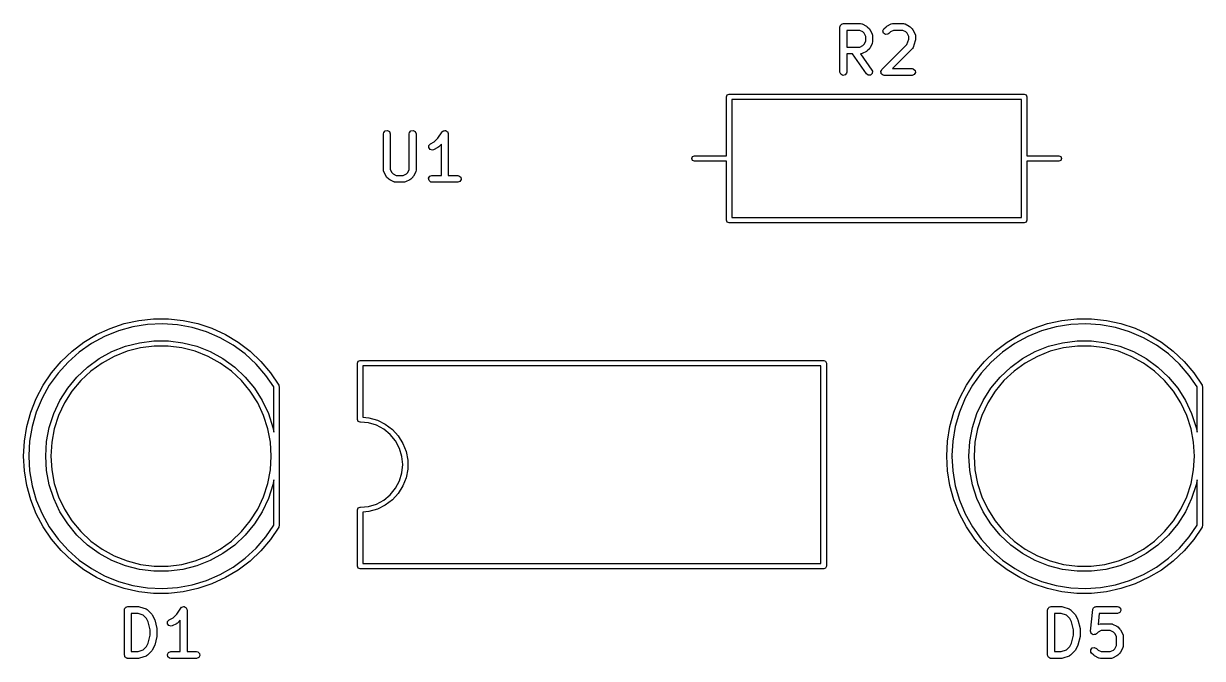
# Model space of a CAD drawing. Extents: x 6.2 to 32.3, y -34.5 to -0.4.
# Drawn here: x 6.18 to 32.33, y -14.49 to -0.41 of the extents above; entities that cross this region are included whole.
import ezdxf

# ---------------------------------------------------------------- set-up
doc = ezdxf.new("R2010")
doc.units = 0
doc.layers.add('BLACK', color=7, linetype='CONTINUOUS')

msp = doc.modelspace()

# ---------------------------------------------------------------- linework, layer by layer
at = {"layer": 'BLACK', "linetype": 'CONTINUOUS'}
for p, q in [((24.2869, -0.48238), (24.2886, -0.47264)), ((24.2869, -1.48238), (24.2869, -0.48238)), ((24.288, -0.46936), (24.2897, -0.46647)), ((24.2886, -0.47264), (24.288, -0.46936)), ((24.2897, -0.46647), (24.2914, -0.45673)), ((24.2914, -0.45673), (24.304, -0.4418)), ((24.304, -0.4418), (24.3137, -0.42493)), ((24.3137, -0.42493), (24.3201, -0.42261)), ((24.3201, -0.42261), (24.3244, -0.41743)), ((24.3244, -0.41743), (24.3436, -0.41404)), ((24.3436, -0.41404), (24.3619, -0.40738)), ((24.3619, -0.40738), (24.7429, -0.40738)), ((24.7429, -0.40738), (24.7685, -0.4119)), ((24.7685, -0.4119), (24.7719, -0.41479)), ((24.7719, -0.41479), (24.7764, -0.4153)), ((24.7764, -0.4153), (24.8716, -0.46292)), ((24.8716, -0.46292), (24.8896, -0.47628)), ((24.8896, -0.47628), (24.8911, -0.47697)), ((24.8911, -0.47697), (24.9387, -0.52459)), ((25.2613, -0.52459), (25.3089, -0.47697)), ((25.3089, -0.47697), (25.3272, -0.46411)), ((25.3272, -0.46411), (25.3284, -0.46292)), ((25.3284, -0.46292), (25.4236, -0.4153)), ((25.4236, -0.4153), (25.4486, -0.40787)), ((25.4486, -0.40787), (25.4529, -0.40891)), ((25.4529, -0.40891), (25.4571, -0.40738)), ((25.4571, -0.40738), (25.6952, -0.40738)), ((25.6952, -0.40738), (25.7209, -0.4119)), ((25.7209, -0.4119), (25.7243, -0.41479)), ((25.7243, -0.41479), (25.7288, -0.4153)), ((25.7288, -0.4153), (25.824, -0.46292)), ((25.824, -0.46292), (25.842, -0.47628)), ((25.842, -0.47628), (25.8435, -0.47697)), ((25.8435, -0.47697), (25.8911, -0.52459)), ((24.4369, -0.55738), (24.4369, -0.93119)), ((24.7252, -0.55738), (24.4369, -0.55738)), ((24.7937, -0.59164), (24.7252, -0.55738)), ((24.8241, -0.62205), (24.7937, -0.59164)), ((24.8583, -0.69056), (24.8241, -0.62205)), ((24.8583, -0.79801), (24.8583, -0.69056)), ((24.9387, -0.52459), (24.9516, -0.54295)), ((24.9516, -0.54295), (24.9528, -0.54408)), ((24.9528, -0.54408), (25.0004, -0.63932)), ((25.0004, -0.63932), (25.0078, -0.66428)), ((25.0078, -0.66428), (25.0068, -0.66864)), ((25.0068, -0.66864), (25.0083, -0.67286)), ((25.0083, -0.67286), (25.0083, -0.81571)), ((25.2396, -0.57108), (25.2613, -0.52459)), ((25.2528, -0.62064), (25.2396, -0.57108)), ((25.2949, -0.65006), (25.2528, -0.62064)), ((25.346, -0.64559), (25.2949, -0.65006)), ((25.3673, -0.63065), (25.346, -0.64559)), ((25.4063, -0.59164), (25.3673, -0.63065)), ((25.4748, -0.55738), (25.4063, -0.59164)), ((25.6775, -0.55738), (25.4748, -0.55738)), ((25.746, -0.59164), (25.6775, -0.55738)), ((25.7765, -0.62205), (25.746, -0.59164)), ((25.7725, -0.87044), (25.8107, -0.75592)), ((25.8107, -0.69056), (25.7765, -0.62205)), ((25.8107, -0.75592), (25.8107, -0.69056)), ((25.8911, -0.52459), (25.904, -0.54295)), ((25.904, -0.54295), (25.9052, -0.54408)), ((25.9052, -0.54408), (25.9528, -0.63932)), ((25.9528, -0.63932), (25.9602, -0.66428)), ((25.9607, -0.76809), (25.9568, -0.79018)), ((25.9602, -0.66428), (25.9592, -0.66864)), ((25.9592, -0.66864), (25.9607, -0.67286)), ((25.9607, -0.67286), (25.9607, -0.76809)), ((24.4369, -0.93119), (24.7252, -0.93119)), ((24.7252, -0.93119), (24.7937, -0.89693)), ((24.8716, -1.02565), (24.7764, -1.07327)), ((24.7937, -0.89693), (24.8241, -0.86652)), ((24.8241, -0.86652), (24.8583, -0.79801)), ((24.8728, -1.02446), (24.8716, -1.02565)), ((24.8911, -1.0116), (24.8728, -1.02446)), ((24.9387, -0.96398), (24.8911, -1.0116)), ((24.9394, -0.9625), (24.9387, -0.96398)), ((24.9528, -0.94449), (24.9394, -0.9625)), ((25.0004, -0.84925), (24.9528, -0.94449)), ((25.0009, -0.8448), (25.0004, -0.84925)), ((25.0038, -0.84137), (25.0009, -0.8448)), ((25.0083, -0.81571), (25.0038, -0.84137)), ((25.2136, -1.42935), (25.7725, -0.87044)), ((25.8911, -0.96398), (25.4477, -1.40738)), ((25.893, -0.95992), (25.8911, -0.96398)), ((25.8968, -0.95757), (25.893, -0.95992)), ((25.9092, -0.93467), (25.8968, -0.95757)), ((25.9569, -0.79181), (25.9092, -0.93467)), ((25.9568, -0.79018), (25.9569, -0.79181)), ((24.561, -1.08119), (24.4369, -1.08119)), ((24.4369, -1.08119), (24.4369, -1.48238)), ((24.8719, -1.52539), (24.561, -1.08119)), ((24.7471, -1.07966), (24.7438, -1.08084)), ((24.7438, -1.08084), (24.9948, -1.43937)), ((24.7514, -1.0807), (24.7471, -1.07966)), ((24.7764, -1.07327), (24.7514, -1.0807)), ((24.3045, -1.53059), (24.2869, -1.48238)), ((24.3489, -1.55624), (24.3045, -1.53059)), ((24.3994, -1.54733), (24.3489, -1.55624)), ((24.4324, -1.50803), (24.3994, -1.54733)), ((24.4369, -1.48238), (24.4324, -1.50803)), ((24.9139, -1.55482), (24.8719, -1.52539)), ((24.965, -1.55036), (24.9139, -1.55482)), ((25.0013, -1.51409), (24.965, -1.55036)), ((24.9948, -1.43937), (25.0058, -1.46298)), ((25.0058, -1.46298), (25.0013, -1.51409)), ((25.192, -1.47584), (25.1934, -1.47274)), ((25.1978, -1.49764), (25.192, -1.47584)), ((25.1928, -1.46936), (25.2041, -1.4498)), ((25.1934, -1.47274), (25.1928, -1.46936)), ((25.2017, -1.51988), (25.1978, -1.49764)), ((25.2043, -1.52208), (25.2017, -1.51988)), ((25.2041, -1.4498), (25.2136, -1.42935)), ((25.2052, -1.5254), (25.2043, -1.52208)), ((25.2237, -1.53834), (25.2052, -1.5254)), ((25.241, -1.55286), (25.2237, -1.53834)), ((25.2456, -1.55367), (25.241, -1.55286)), ((25.2473, -1.55482), (25.2456, -1.55367)), ((25.2505, -1.55454), (25.2473, -1.55482)), ((25.2667, -1.55738), (25.2505, -1.55454)), ((25.8857, -1.55738), (25.2667, -1.55738)), ((25.4477, -1.40738), (25.8857, -1.40738)), ((25.8857, -1.40738), (25.9114, -1.4119)), ((25.9339, -1.53983), (25.8857, -1.55738)), ((25.9114, -1.4119), (25.9507, -1.44488)), ((25.9596, -1.4954), (25.9339, -1.53983)), ((25.9507, -1.44488), (25.9596, -1.4954)), ((21.77, -2.03), (21.7876, -1.98757)), ((21.77, -3.34), (21.77, -2.03)), ((21.7876, -1.98757), (21.83, -1.97)), ((21.83, -1.97), (28.37, -1.97)), ((21.89, -2.09), (21.89, -4.71)), ((28.31, -2.09), (21.89, -2.09)), ((28.31, -4.71), (28.31, -2.09)), ((28.37, -1.97), (28.4124, -1.98757)), ((28.4124, -1.98757), (28.43, -2.03)), ((28.43, -2.03), (28.43, -3.34)), ((14.1631, -2.85238), (14.1676, -2.82673)), ((14.1631, -3.6619), (14.1631, -2.85238)), ((14.1676, -2.82673), (14.2006, -2.78743)), ((14.2006, -2.78743), (14.2511, -2.77852)), ((14.2511, -2.77852), (14.2955, -2.80417)), ((14.2955, -2.80417), (14.3131, -2.85238)), ((14.3131, -2.85238), (14.3131, -3.6442)), ((14.7345, -2.85238), (14.739, -2.82673)), ((14.7345, -3.6442), (14.7345, -2.85238)), ((14.739, -2.82673), (14.772, -2.78743)), ((14.772, -2.78743), (14.8225, -2.77852)), ((14.8225, -2.77852), (14.867, -2.80417)), ((14.867, -2.80417), (14.8845, -2.85238)), ((14.8845, -2.85238), (14.8845, -3.6619)), ((15.3703, -2.94746), (15.4614, -2.81078)), ((15.4614, -2.81078), (15.4794, -2.79194)), ((15.4794, -2.79194), (15.4835, -2.79073)), ((15.4835, -2.79073), (15.4863, -2.78743)), ((15.4863, -2.78743), (15.5077, -2.78365)), ((15.5077, -2.78365), (15.5286, -2.77753)), ((15.5286, -2.77753), (15.5326, -2.77927)), ((15.5326, -2.77927), (15.5368, -2.77852)), ((15.5368, -2.77852), (15.5557, -2.7894)), ((15.5557, -2.7894), (15.5756, -2.79815)), ((15.5756, -2.79815), (15.5775, -2.80201)), ((15.5775, -2.80201), (15.5813, -2.80417)), ((15.5813, -2.80417), (15.5887, -2.82462)), ((15.5887, -2.82462), (15.5984, -2.84414)), ((15.5984, -2.84414), (15.5973, -2.84833)), ((15.5973, -2.84833), (15.5988, -2.85238)), ((15.5988, -2.85238), (15.5988, -3.77738)), ((15.1662, -3.15948), (15.1693, -3.10827)), ((15.1693, -3.10827), (15.2046, -3.07101)), ((15.2046, -3.07101), (15.2889, -3.02884)), ((15.2889, -3.02884), (15.3703, -2.94746)), ((15.4488, -3.08107), (15.3864, -3.14351)), ((15.4488, -3.77738), (15.4488, -3.08107)), ((15.1968, -3.20068), (15.1662, -3.15948)), ((15.2467, -3.2126), (15.1968, -3.20068)), ((15.2716, -3.20518), (15.2467, -3.2126)), ((15.3669, -3.15756), (15.2716, -3.20518)), ((15.368, -3.15637), (15.3669, -3.15756)), ((15.3864, -3.14351), (15.368, -3.15637)), ((21, -3.4), (21.0176, -3.35757)), ((21.0176, -3.35757), (21.06, -3.34)), ((21.06, -3.34), (21.77, -3.34)), ((28.43, -3.34), (29.14, -3.34)), ((29.14, -3.34), (29.1824, -3.35757)), ((29.1824, -3.35757), (29.2, -3.4)), ((14.3131, -3.6442), (14.3474, -3.71271)), ((14.7003, -3.71271), (14.7345, -3.6442)), ((21.0176, -3.44243), (21, -3.4)), ((21.06, -3.46), (21.0176, -3.44243)), ((21.77, -3.46), (21.06, -3.46)), ((21.77, -4.77), (21.77, -3.46)), ((29.14, -3.46), (28.43, -3.46)), ((28.43, -3.46), (28.43, -4.77)), ((29.1824, -3.44243), (29.14, -3.46)), ((29.2, -3.4), (29.1824, -3.44243)), ((14.1646, -3.66612), (14.1631, -3.6619)), ((14.1636, -3.67048), (14.1646, -3.66612)), ((14.171, -3.69544), (14.1636, -3.67048)), ((14.2186, -3.79068), (14.171, -3.69544)), ((14.2198, -3.79181), (14.2186, -3.79068)), ((14.2327, -3.81017), (14.2198, -3.79181)), ((14.2803, -3.85779), (14.2327, -3.81017)), ((14.2818, -3.85848), (14.2803, -3.85779)), ((14.2998, -3.87184), (14.2818, -3.85848)), ((14.395, -3.91946), (14.2998, -3.87184)), ((14.3474, -3.71271), (14.3778, -3.74312)), ((14.3778, -3.74312), (14.4463, -3.77738)), ((14.3995, -3.91997), (14.395, -3.91946)), ((14.4029, -3.92286), (14.3995, -3.91997)), ((14.4463, -3.77738), (14.6013, -3.77738)), ((14.6013, -3.77738), (14.6699, -3.74312)), ((14.6526, -3.91946), (14.6276, -3.92689)), ((14.7478, -3.87184), (14.6526, -3.91946)), ((14.6699, -3.74312), (14.7003, -3.71271)), ((14.749, -3.87065), (14.7478, -3.87184)), ((14.7673, -3.85779), (14.749, -3.87065)), ((14.8149, -3.81017), (14.7673, -3.85779)), ((14.8156, -3.80869), (14.8149, -3.81017)), ((14.829, -3.79068), (14.8156, -3.80869)), ((14.8766, -3.69544), (14.829, -3.79068)), ((14.8771, -3.69099), (14.8766, -3.69544)), ((14.88, -3.68756), (14.8771, -3.69099)), ((14.8845, -3.6619), (14.88, -3.68756)), ((15.1642, -3.83936), (15.1899, -3.79493)), ((15.1731, -3.88988), (15.1642, -3.83936)), ((15.2124, -3.92286), (15.1731, -3.88988)), ((15.1899, -3.79493), (15.2381, -3.77738)), ((15.2381, -3.77738), (15.4488, -3.77738)), ((15.5988, -3.77738), (15.8095, -3.77738)), ((15.8095, -3.77738), (15.8352, -3.7819)), ((15.8577, -3.90983), (15.8095, -3.92738)), ((15.8352, -3.7819), (15.8745, -3.81488)), ((15.8834, -3.8654), (15.8577, -3.90983)), ((15.8745, -3.81488), (15.8834, -3.8654)), ((14.4286, -3.92738), (14.4029, -3.92286)), ((14.619, -3.92738), (14.4286, -3.92738)), ((14.6233, -3.92585), (14.619, -3.92738)), ((14.6276, -3.92689), (14.6233, -3.92585)), ((15.2381, -3.92738), (15.2124, -3.92286)), ((15.8095, -3.92738), (15.2381, -3.92738)), ((21.7876, -4.81243), (21.77, -4.77)), ((21.83, -4.83), (21.7876, -4.81243)), ((28.37, -4.83), (21.83, -4.83)), ((21.89, -4.71), (28.31, -4.71)), ((28.4124, -4.81243), (28.37, -4.83)), ((28.43, -4.77), (28.4124, -4.81243)), ((8.4119, -7.06177), (8.73424, -6.99056)), ((8.73424, -6.99056), (9.06237, -6.95461)), ((9.06237, -6.95461), (9.39248, -6.95433)), ((9.39248, -6.95433), (9.72067, -6.98973)), ((9.72067, -6.98973), (10.0431, -7.06039)), ((28.8869, -7.06177), (29.2092, -6.99056)), ((29.2092, -6.99056), (29.5374, -6.95461)), ((29.5374, -6.95461), (29.8675, -6.95433)), ((29.8675, -6.95433), (30.1957, -6.98973)), ((30.1957, -6.98973), (30.5181, -7.06039)), ((7.51691, -7.47655), (7.79965, -7.30619)), ((7.79965, -7.30619), (8.09916, -7.16739)), ((8.28448, -7.22188), (7.97727, -7.3462)), ((8.09916, -7.16739), (8.4119, -7.06177)), ((8.60374, -7.13299), (8.28448, -7.22188)), ((8.93099, -7.08066), (8.60374, -7.13299)), ((9.26206, -7.06556), (8.93099, -7.08066)), ((9.59272, -7.08789), (9.26206, -7.06556)), ((9.91874, -7.14735), (9.59272, -7.08789)), ((10.236, -7.2432), (9.91874, -7.14735)), ((10.0431, -7.06039), (10.3561, -7.16548)), ((10.5404, -7.3742), (10.236, -7.2432)), ((10.3561, -7.16548), (10.6558, -7.30378)), ((10.6558, -7.30378), (10.9388, -7.47366)), ((27.9919, -7.47655), (28.2747, -7.30619)), ((28.2747, -7.30619), (28.5742, -7.16739)), ((28.7595, -7.22188), (28.4523, -7.3462)), ((28.5742, -7.16739), (28.8869, -7.06177)), ((29.0787, -7.13299), (28.7595, -7.22188)), ((29.406, -7.08066), (29.0787, -7.13299)), ((29.7371, -7.06556), (29.406, -7.08066)), ((30.0677, -7.08789), (29.7371, -7.06556)), ((30.3937, -7.14735), (30.0677, -7.08789)), ((30.711, -7.2432), (30.3937, -7.14735)), ((30.5181, -7.06039), (30.8311, -7.16548)), ((31.0154, -7.3742), (30.711, -7.2432)), ((30.8311, -7.16548), (31.1308, -7.30378)), ((31.1308, -7.30378), (31.4138, -7.47366)), ((7.25423, -7.67646), (7.51691, -7.47655)), ((7.68604, -7.50437), (7.4145, -7.69437)), ((7.97727, -7.3462), (7.68604, -7.50437)), ((8.14001, -7.68364), (8.43892, -7.56529)), ((8.43892, -7.56529), (8.7503, -7.48534)), ((8.7503, -7.48534), (9.06926, -7.44505)), ((9.07649, -7.56), (8.77189, -7.59848)), ((9.06926, -7.44505), (9.39074, -7.44505)), ((9.38351, -7.56), (9.07649, -7.56)), ((9.68811, -7.59848), (9.38351, -7.56)), ((9.39074, -7.44505), (9.7097, -7.48534)), ((9.7097, -7.48534), (10.0211, -7.56529)), ((10.0211, -7.56529), (10.32, -7.68364)), ((10.8281, -7.5387), (10.5404, -7.3742)), ((11.0954, -7.73458), (10.8281, -7.5387)), ((10.9388, -7.47366), (11.2018, -7.67313)), ((27.7292, -7.67646), (27.9919, -7.47655)), ((28.161, -7.50437), (27.8895, -7.69437)), ((28.4523, -7.3462), (28.161, -7.50437)), ((28.615, -7.68364), (28.9139, -7.56529)), ((28.9139, -7.56529), (29.2253, -7.48534)), ((29.2253, -7.48534), (29.5443, -7.44505)), ((29.5515, -7.56), (29.2469, -7.59848)), ((29.5443, -7.44505), (29.8657, -7.44505)), ((29.8585, -7.56), (29.5515, -7.56)), ((30.1631, -7.59848), (29.8585, -7.56)), ((29.8657, -7.44505), (30.1847, -7.48534)), ((30.1847, -7.48534), (30.4961, -7.56529)), ((30.4961, -7.56529), (30.795, -7.68364)), ((31.3031, -7.5387), (31.0154, -7.3742)), ((31.5704, -7.73458), (31.3031, -7.5387)), ((31.4138, -7.47366), (31.6768, -7.67313)), ((7.01469, -7.9036), (7.25423, -7.67646)), ((7.4145, -7.69437), (7.16612, -7.91377)), ((7.59819, -8.02749), (7.85828, -7.83852)), ((7.85828, -7.83852), (8.14001, -7.68364)), ((8.18905, -7.78786), (7.92, -7.93577)), ((8.47451, -7.67483), (8.18905, -7.78786)), ((8.77189, -7.59848), (8.47451, -7.67483)), ((9.98549, -7.67483), (9.68811, -7.59848)), ((10.271, -7.78786), (9.98549, -7.67483)), ((10.54, -7.93577), (10.271, -7.78786)), ((10.32, -7.68364), (10.6017, -7.83852)), ((10.6017, -7.83852), (10.8618, -8.02749)), ((11.339, -7.95936), (11.0954, -7.73458)), ((11.2018, -7.67313), (11.4418, -7.89986)), ((27.4897, -7.9036), (27.7292, -7.67646)), ((27.8895, -7.69437), (27.6411, -7.91377)), ((28.0732, -8.02749), (28.3333, -7.83852)), ((28.3333, -7.83852), (28.615, -7.68364)), ((28.664, -7.78786), (28.395, -7.93577)), ((28.9495, -7.67483), (28.664, -7.78786)), ((29.2469, -7.59848), (28.9495, -7.67483)), ((30.4605, -7.67483), (30.1631, -7.59848)), ((30.746, -7.78786), (30.4605, -7.67483)), ((31.015, -7.93577), (30.746, -7.78786)), ((30.795, -7.68364), (31.0767, -7.83852)), ((31.0767, -7.83852), (31.3368, -8.02749)), ((31.814, -7.95936), (31.5704, -7.73458)), ((31.6768, -7.67313), (31.9168, -7.89986)), ((6.8011, -8.15529), (7.01469, -7.9036)), ((7.16612, -7.91377), (6.94405, -8.15978)), ((7.36384, -8.24756), (7.59819, -8.02749)), ((7.92, -7.93577), (7.67161, -8.11623)), ((10.7884, -8.11623), (10.54, -7.93577)), ((10.8618, -8.02749), (11.0962, -8.24756)), ((11.5556, -8.21016), (11.339, -7.95936)), ((11.4418, -7.89986), (11.6558, -8.15118)), ((13.585, -7.94), (13.6026, -7.89757)), ((13.585, -9.19), (13.585, -7.94)), ((13.6026, -7.89757), (13.645, -7.88)), ((13.645, -7.88), (23.925, -7.88)), ((13.705, -8), (13.705, -9.13556)), ((23.865, -8), (13.705, -8)), ((23.865, -12.38), (23.865, -8)), ((23.925, -7.88), (23.9674, -7.89757)), ((23.9674, -7.89757), (23.985, -7.94)), ((23.985, -7.94), (23.985, -12.44)), ((27.2761, -8.15529), (27.4897, -7.9036)), ((27.6411, -7.91377), (27.4191, -8.15978)), ((27.8388, -8.24756), (28.0732, -8.02749)), ((28.395, -7.93577), (28.1466, -8.11623)), ((31.2634, -8.11623), (31.015, -7.93577)), ((31.3368, -8.02749), (31.5712, -8.24756)), ((32.0306, -8.21016), (31.814, -7.95936)), ((31.9168, -7.89986), (32.1308, -8.15118)), ((6.61597, -8.42859), (6.8011, -8.15529)), ((6.94405, -8.15978), (6.75114, -8.42925)), ((7.15892, -8.49527), (7.36384, -8.24756)), ((7.4478, -8.3264), (7.2521, -8.56297)), ((7.67161, -8.11623), (7.4478, -8.3264)), ((11.0122, -8.3264), (10.7884, -8.11623)), ((11.2079, -8.56297), (11.0122, -8.3264)), ((11.0962, -8.24756), (11.3011, -8.49527)), ((11.73, -8.46537), (11.5556, -8.21016)), ((11.6558, -8.15118), (11.8414, -8.42417)), ((27.091, -8.42859), (27.2761, -8.15529)), ((27.4191, -8.15978), (27.2261, -8.42925)), ((27.6339, -8.49527), (27.8388, -8.24756)), ((27.9228, -8.3264), (27.7271, -8.56297)), ((28.1466, -8.11623), (27.9228, -8.3264)), ((31.4872, -8.3264), (31.2634, -8.11623)), ((31.6829, -8.56297), (31.4872, -8.3264)), ((31.5712, -8.24756), (31.7761, -8.49527)), ((32.205, -8.46537), (32.0306, -8.21016)), ((32.1308, -8.15118), (32.3164, -8.42417)), ((6.46145, -8.72029), (6.61597, -8.42859)), ((6.75114, -8.42925), (6.58985, -8.71876)), ((6.98665, -8.76671), (7.15892, -8.49527)), ((7.2521, -8.56297), (7.08758, -8.8222)), ((11.3724, -8.8222), (11.2079, -8.56297)), ((11.3011, -8.49527), (11.4733, -8.76671)), ((11.73, -9.47044), (11.73, -8.46537)), ((11.8414, -8.42417), (11.8414, -8.42417)), ((11.8414, -8.42417), (11.8438, -8.43993)), ((11.8438, -8.43993), (11.85, -8.455)), ((11.85, -8.455), (11.85, -11.545)), ((26.9365, -8.72029), (27.091, -8.42859)), ((27.2261, -8.42925), (27.0648, -8.71876)), ((27.4617, -8.76671), (27.6339, -8.49527)), ((27.7271, -8.56297), (27.5626, -8.8222)), ((31.8474, -8.8222), (31.6829, -8.56297)), ((31.7761, -8.49527), (31.9483, -8.76671)), ((32.205, -9.47044), (32.205, -8.46537)), ((32.3164, -8.42417), (32.3164, -8.42417)), ((32.3164, -8.42417), (32.3188, -8.43993)), ((32.3188, -8.43993), (32.325, -8.455)), ((32.325, -8.455), (32.325, -11.545)), ((6.33937, -9.02699), (6.46145, -8.72029)), ((6.58985, -8.71876), (6.46222, -9.02461)), ((6.84977, -9.0576), (6.98665, -8.76671)), ((7.08758, -8.8222), (6.95686, -9.1)), ((11.5031, -9.1), (11.3724, -8.8222)), ((11.4733, -8.76671), (11.6102, -9.0576)), ((26.8144, -9.02699), (26.9365, -8.72029)), ((27.0648, -8.71876), (26.9372, -9.02461)), ((27.3248, -9.0576), (27.4617, -8.76671)), ((27.5626, -8.8222), (27.4319, -9.1)), ((31.9781, -9.1), (31.8474, -8.8222)), ((31.9483, -8.76671), (32.0852, -9.0576)), ((6.25114, -9.34508), (6.33937, -9.02699)), ((6.46222, -9.02461), (6.3699, -9.3429)), ((6.75043, -9.36335), (6.84977, -9.0576)), ((6.95686, -9.1), (6.86198, -9.392)), ((11.598, -9.392), (11.5031, -9.1)), ((11.6102, -9.0576), (11.7096, -9.36335)), ((13.705, -9.13556), (13.8398, -9.14805)), ((13.8398, -9.14805), (14.0279, -9.20158)), ((26.7261, -9.34508), (26.8144, -9.02699)), ((26.9372, -9.02461), (26.8449, -9.3429)), ((27.2254, -9.36335), (27.3248, -9.0576)), ((27.4319, -9.1), (27.337, -9.392)), ((32.073, -9.392), (31.9781, -9.1)), ((32.0852, -9.0576), (32.1846, -9.36335)), ((6.19781, -9.67085), (6.25114, -9.34508)), ((6.3699, -9.3429), (6.31405, -9.66957)), ((6.69019, -9.67915), (6.75043, -9.36335)), ((6.86198, -9.392), (6.80445, -9.69358)), ((11.6555, -9.69358), (11.598, -9.392)), ((11.7096, -9.36335), (11.73, -9.47044)), ((13.6026, -9.23243), (13.585, -9.19)), ((13.645, -9.25), (13.6026, -9.23243)), ((13.6539, -9.24633), (13.645, -9.25)), ((13.8293, -9.2636), (13.6539, -9.24633)), ((14.0065, -9.31735), (13.8293, -9.2636)), ((14.1698, -9.40464), (14.0065, -9.31735)), ((14.0279, -9.20158), (14.203, -9.28877)), ((14.3129, -9.5221), (14.1698, -9.40464)), ((14.203, -9.28877), (14.3591, -9.40665)), ((14.3591, -9.40665), (14.4909, -9.55121)), ((26.6728, -9.67085), (26.7261, -9.34508)), ((26.8449, -9.3429), (26.789, -9.66957)), ((27.1652, -9.67915), (27.2254, -9.36335)), ((27.337, -9.392), (27.2795, -9.69358)), ((32.1305, -9.69358), (32.073, -9.392)), ((32.1846, -9.36335), (32.205, -9.47044)), ((6.18006, -9.99939), (6.19781, -9.67085)), ((6.31405, -9.66957), (6.29598, -9.98984)), ((14.4304, -9.66524), (14.3129, -9.5221)), ((14.5176, -9.82854), (14.4304, -9.66524)), ((14.4909, -9.55121), (14.5939, -9.71752)), ((26.6551, -9.99939), (26.6728, -9.67085)), ((26.789, -9.66957), (26.771, -9.98984)), ((6.67, -10), (6.69019, -9.67915)), ((6.80445, -9.69358), (6.78518, -10)), ((11.6748, -10), (11.6555, -9.69358)), ((14.5714, -10.0057), (14.5176, -9.82854)), ((14.5939, -9.71752), (14.6645, -9.89992)), ((14.6645, -9.89992), (14.7005, -10.0922)), ((27.145, -10), (27.1652, -9.67915)), ((27.2795, -9.69358), (27.2602, -10)), ((32.1498, -10), (32.1305, -9.69358)), ((6.18, -9.99953), (6.18006, -9.99939)), ((6.18003, -10), (6.18, -9.99953)), ((6.18, -9.99953), (6.18, -9.99953)), ((6.18, -10.0005), (6.18003, -10)), ((6.18006, -10.0006), (6.18, -10.0005)), ((6.18, -10.0005), (6.18, -10.0005)), ((6.19781, -10.3292), (6.18006, -10.0006)), ((6.29598, -9.98984), (6.3, -9.99955)), ((6.3, -10.0005), (6.29598, -10.0102)), ((6.29598, -10.0102), (6.31405, -10.3304)), ((6.3, -9.99955), (6.29981, -10)), ((6.29981, -10), (6.3, -10.0005)), ((6.69019, -10.3209), (6.67, -10)), ((6.78518, -10), (6.80445, -10.3064)), ((11.6555, -10.3064), (11.6748, -10)), ((14.5895, -10.19), (14.5714, -10.0057)), ((14.5714, -10.3743), (14.5895, -10.19)), ((14.7005, -10.0922), (14.7005, -10.2878)), ((26.655, -9.99953), (26.6551, -9.99939)), ((26.655, -10), (26.655, -9.99953)), ((26.655, -9.99953), (26.655, -9.99953)), ((26.655, -10.0005), (26.655, -10)), ((26.6551, -10.0006), (26.655, -10.0005)), ((26.655, -10.0005), (26.655, -10.0005)), ((26.6728, -10.3292), (26.6551, -10.0006)), ((26.771, -9.98984), (26.775, -9.99955)), ((26.775, -10.0005), (26.771, -10.0102)), ((26.771, -10.0102), (26.789, -10.3304)), ((26.775, -9.99955), (26.7748, -10)), ((26.7748, -10), (26.775, -10.0005)), ((27.1652, -10.3209), (27.145, -10)), ((27.2602, -10), (27.2795, -10.3064)), ((32.1305, -10.3064), (32.1498, -10)), ((6.25114, -10.6549), (6.19781, -10.3292)), ((6.31405, -10.3304), (6.3699, -10.6571)), ((6.75043, -10.6366), (6.69019, -10.3209)), ((6.80445, -10.3064), (6.86198, -10.608)), ((11.598, -10.608), (11.6555, -10.3064)), ((14.5176, -10.5515), (14.5714, -10.3743)), ((14.7005, -10.2878), (14.6645, -10.4801)), ((26.7261, -10.6549), (26.6728, -10.3292)), ((26.789, -10.3304), (26.8449, -10.6571)), ((27.2254, -10.6366), (27.1652, -10.3209)), ((27.2795, -10.3064), (27.337, -10.608)), ((32.073, -10.608), (32.1305, -10.3064)), ((6.33937, -10.973), (6.25114, -10.6549)), ((6.3699, -10.6571), (6.46222, -10.9754)), ((6.84977, -10.9424), (6.75043, -10.6366)), ((6.86198, -10.608), (6.95686, -10.9)), ((11.5031, -10.9), (11.598, -10.608)), ((11.7096, -10.6366), (11.6102, -10.9424)), ((11.73, -10.5296), (11.7096, -10.6366)), ((11.73, -11.5346), (11.73, -10.5296)), ((14.3129, -10.8579), (14.4304, -10.7148)), ((14.4304, -10.7148), (14.5176, -10.5515)), ((14.5939, -10.6625), (14.4909, -10.8288)), ((14.6645, -10.4801), (14.5939, -10.6625)), ((26.8144, -10.973), (26.7261, -10.6549)), ((26.8449, -10.6571), (26.9372, -10.9754)), ((27.3248, -10.9424), (27.2254, -10.6366)), ((27.337, -10.608), (27.4319, -10.9)), ((31.9781, -10.9), (32.073, -10.608)), ((32.1846, -10.6366), (32.0852, -10.9424)), ((32.205, -10.5296), (32.1846, -10.6366)), ((32.205, -11.5346), (32.205, -10.5296)), ((6.46145, -11.2797), (6.33937, -10.973)), ((6.46222, -10.9754), (6.58985, -11.2812)), ((6.98665, -11.2333), (6.84977, -10.9424)), ((6.95686, -10.9), (7.08758, -11.1778)), ((11.3724, -11.1778), (11.5031, -10.9)), ((11.6102, -10.9424), (11.4733, -11.2333)), ((14.0065, -11.0626), (14.1698, -10.9754)), ((14.1698, -10.9754), (14.3129, -10.8579)), ((14.3591, -10.9733), (14.203, -11.0912)), ((14.4909, -10.8288), (14.3591, -10.9733)), ((26.9365, -11.2797), (26.8144, -10.973)), ((26.9372, -10.9754), (27.0648, -11.2812)), ((27.4617, -11.2333), (27.3248, -10.9424)), ((27.4319, -10.9), (27.5626, -11.1778)), ((31.8474, -11.1778), (31.9781, -10.9)), ((32.0852, -10.9424), (31.9483, -11.2333)), ((7.15892, -11.5047), (6.98665, -11.2333)), ((7.08758, -11.1778), (7.2521, -11.437)), ((11.2079, -11.437), (11.3724, -11.1778)), ((11.4733, -11.2333), (11.3011, -11.5047)), ((13.585, -11.19), (13.6026, -11.1476)), ((13.585, -12.44), (13.585, -11.19)), ((13.6026, -11.1476), (13.645, -11.13)), ((13.645, -11.13), (13.6539, -11.1337)), ((13.6539, -11.1337), (13.8293, -11.1164)), ((13.8398, -11.232), (13.705, -11.2444)), ((13.8293, -11.1164), (14.0065, -11.0626)), ((14.0279, -11.1784), (13.8398, -11.232)), ((14.203, -11.0912), (14.0279, -11.1784)), ((27.6339, -11.5047), (27.4617, -11.2333)), ((27.5626, -11.1778), (27.7271, -11.437)), ((31.6829, -11.437), (31.8474, -11.1778)), ((31.9483, -11.2333), (31.7761, -11.5047)), ((6.61597, -11.5714), (6.46145, -11.2797)), ((6.58985, -11.2812), (6.75114, -11.5707)), ((7.2521, -11.437), (7.4478, -11.6736)), ((11.0122, -11.6736), (11.2079, -11.437)), ((13.705, -11.2444), (13.705, -12.38)), ((27.091, -11.5714), (26.9365, -11.2797)), ((27.0648, -11.2812), (27.2261, -11.5707)), ((27.7271, -11.437), (27.9228, -11.6736)), ((31.4872, -11.6736), (31.6829, -11.437)), ((6.8011, -11.8447), (6.61597, -11.5714)), ((6.75114, -11.5707), (6.94405, -11.8402)), ((7.36384, -11.7524), (7.15892, -11.5047)), ((7.59819, -11.9725), (7.36384, -11.7524)), ((7.4478, -11.6736), (7.67161, -11.8838)), ((10.7884, -11.8838), (11.0122, -11.6736)), ((11.0962, -11.7524), (10.8618, -11.9725)), ((11.3011, -11.5047), (11.0962, -11.7524)), ((11.5556, -11.7898), (11.73, -11.5346)), ((11.8414, -11.5758), (11.6558, -11.8488)), ((11.8438, -11.5601), (11.8414, -11.5758)), ((11.8414, -11.5758), (11.8414, -11.5758)), ((11.85, -11.545), (11.8438, -11.5601)), ((27.2761, -11.8447), (27.091, -11.5714)), ((27.2261, -11.5707), (27.4191, -11.8402)), ((27.8388, -11.7524), (27.6339, -11.5047)), ((28.0732, -11.9725), (27.8388, -11.7524)), ((27.9228, -11.6736), (28.1466, -11.8838)), ((31.2634, -11.8838), (31.4872, -11.6736)), ((31.5712, -11.7524), (31.3368, -11.9725)), ((31.7761, -11.5047), (31.5712, -11.7524)), ((32.0306, -11.7898), (32.205, -11.5346)), ((32.3164, -11.5758), (32.1308, -11.8488)), ((32.3188, -11.5601), (32.3164, -11.5758)), ((32.3164, -11.5758), (32.3164, -11.5758)), ((32.325, -11.545), (32.3188, -11.5601)), ((7.01469, -12.0964), (6.8011, -11.8447)), ((6.94405, -11.8402), (7.16612, -12.0862)), ((7.85828, -12.1615), (7.59819, -11.9725)), ((7.67161, -11.8838), (7.92, -12.0642)), ((10.54, -12.0642), (10.7884, -11.8838)), ((10.8618, -11.9725), (10.6017, -12.1615)), ((11.339, -12.0406), (11.5556, -11.7898)), ((11.6558, -11.8488), (11.4418, -12.1001)), ((27.4897, -12.0964), (27.2761, -11.8447)), ((27.4191, -11.8402), (27.6411, -12.0862)), ((28.3333, -12.1615), (28.0732, -11.9725)), ((28.1466, -11.8838), (28.395, -12.0642)), ((31.015, -12.0642), (31.2634, -11.8838)), ((31.3368, -11.9725), (31.0767, -12.1615)), ((31.814, -12.0406), (32.0306, -11.7898)), ((32.1308, -11.8488), (31.9168, -12.1001)), ((7.25423, -12.3235), (7.01469, -12.0964)), ((7.16612, -12.0862), (7.4145, -12.3056)), ((8.14001, -12.3164), (7.85828, -12.1615)), ((7.92, -12.0642), (8.18905, -12.2121)), ((8.18905, -12.2121), (8.47451, -12.3252)), ((9.98549, -12.3252), (10.271, -12.2121)), ((10.271, -12.2121), (10.54, -12.0642)), ((10.6017, -12.1615), (10.32, -12.3164)), ((10.8281, -12.4613), (11.0954, -12.2654)), ((11.0954, -12.2654), (11.339, -12.0406)), ((11.4418, -12.1001), (11.2018, -12.3269)), ((27.7292, -12.3235), (27.4897, -12.0964)), ((27.6411, -12.0862), (27.8895, -12.3056)), ((28.615, -12.3164), (28.3333, -12.1615)), ((28.395, -12.0642), (28.664, -12.2121)), ((28.664, -12.2121), (28.9495, -12.3252)), ((30.4605, -12.3252), (30.746, -12.2121)), ((30.746, -12.2121), (31.015, -12.0642)), ((31.0767, -12.1615), (30.795, -12.3164)), ((31.3031, -12.4613), (31.5704, -12.2654)), ((31.5704, -12.2654), (31.814, -12.0406)), ((31.9168, -12.1001), (31.6768, -12.3269)), ((7.51691, -12.5235), (7.25423, -12.3235)), ((7.4145, -12.3056), (7.68604, -12.4956)), ((7.79965, -12.6938), (7.51691, -12.5235)), ((7.68604, -12.4956), (7.97727, -12.6538)), ((8.43892, -12.4347), (8.14001, -12.3164)), ((8.7503, -12.5147), (8.43892, -12.4347)), ((8.47451, -12.3252), (8.77189, -12.4015)), ((9.06926, -12.5549), (8.7503, -12.5147)), ((8.77189, -12.4015), (9.07649, -12.44)), ((9.07649, -12.44), (9.38351, -12.44)), ((9.38351, -12.44), (9.68811, -12.4015)), ((9.7097, -12.5147), (9.39074, -12.5549)), ((9.68811, -12.4015), (9.98549, -12.3252)), ((10.0211, -12.4347), (9.7097, -12.5147)), ((10.32, -12.3164), (10.0211, -12.4347)), ((10.5404, -12.6258), (10.8281, -12.4613)), ((10.9388, -12.5263), (10.6558, -12.6962)), ((11.2018, -12.3269), (10.9388, -12.5263)), ((13.6026, -12.4824), (13.585, -12.44)), ((13.645, -12.5), (13.6026, -12.4824)), ((23.925, -12.5), (13.645, -12.5)), ((13.705, -12.38), (23.865, -12.38)), ((23.9674, -12.4824), (23.925, -12.5)), ((23.985, -12.44), (23.9674, -12.4824)), ((27.9919, -12.5235), (27.7292, -12.3235)), ((27.8895, -12.3056), (28.161, -12.4956)), ((28.2747, -12.6938), (27.9919, -12.5235)), ((28.161, -12.4956), (28.4523, -12.6538)), ((28.9139, -12.4347), (28.615, -12.3164)), ((29.2253, -12.5147), (28.9139, -12.4347)), ((28.9495, -12.3252), (29.2469, -12.4015)), ((29.5443, -12.5549), (29.2253, -12.5147)), ((29.2469, -12.4015), (29.5515, -12.44)), ((29.5515, -12.44), (29.8585, -12.44)), ((29.8585, -12.44), (30.1631, -12.4015)), ((30.1847, -12.5147), (29.8657, -12.5549)), ((30.1631, -12.4015), (30.4605, -12.3252)), ((30.4961, -12.4347), (30.1847, -12.5147)), ((30.795, -12.3164), (30.4961, -12.4347)), ((31.0154, -12.6258), (31.3031, -12.4613)), ((31.4138, -12.5263), (31.1308, -12.6962)), ((31.6768, -12.3269), (31.4138, -12.5263)), ((8.09916, -12.8326), (7.79965, -12.6938)), ((7.97727, -12.6538), (8.28448, -12.7781)), ((8.28448, -12.7781), (8.60374, -12.867)), ((9.39074, -12.5549), (9.06926, -12.5549)), ((9.91874, -12.8526), (10.236, -12.7568)), ((10.236, -12.7568), (10.5404, -12.6258)), ((10.6558, -12.6962), (10.3561, -12.8345)), ((28.5742, -12.8326), (28.2747, -12.6938)), ((28.4523, -12.6538), (28.7595, -12.7781)), ((28.7595, -12.7781), (29.0787, -12.867)), ((29.8657, -12.5549), (29.5443, -12.5549)), ((30.3937, -12.8526), (30.711, -12.7568)), ((30.711, -12.7568), (31.0154, -12.6258)), ((31.1308, -12.6962), (30.8311, -12.8345)), ((8.4119, -12.9382), (8.09916, -12.8326)), ((8.73424, -13.0094), (8.4119, -12.9382)), ((8.60374, -12.867), (8.93099, -12.9193)), ((9.06237, -13.0454), (8.73424, -13.0094)), ((8.93099, -12.9193), (9.26206, -12.9344)), ((9.39248, -13.0457), (9.06237, -13.0454)), ((9.26206, -12.9344), (9.59272, -12.9121)), ((9.72067, -13.0103), (9.39248, -13.0457)), ((9.59272, -12.9121), (9.91874, -12.8526)), ((10.0431, -12.9396), (9.72067, -13.0103)), ((10.3561, -12.8345), (10.0431, -12.9396)), ((28.8869, -12.9382), (28.5742, -12.8326)), ((29.2092, -13.0094), (28.8869, -12.9382)), ((29.0787, -12.867), (29.406, -12.9193)), ((29.5374, -13.0454), (29.2092, -13.0094)), ((29.406, -12.9193), (29.7371, -12.9344)), ((29.8675, -13.0457), (29.5374, -13.0454)), ((29.7371, -12.9344), (30.0677, -12.9121)), ((30.1957, -13.0103), (29.8675, -13.0457)), ((30.0677, -12.9121), (30.3937, -12.8526)), ((30.5181, -12.9396), (30.1957, -13.0103)), ((30.8311, -12.8345), (30.5181, -12.9396)), ((8.4169, -13.4124), (8.41862, -13.4026)), ((8.4169, -14.4124), (8.4169, -13.4124)), ((8.41804, -13.3994), (8.41971, -13.3965)), ((8.41862, -13.4026), (8.41804, -13.3994)), ((8.41971, -13.3965), (8.42143, -13.3867)), ((8.42143, -13.3867), (8.43395, -13.3718)), ((8.43395, -13.3718), (8.44369, -13.3549)), ((8.44369, -13.3549), (8.45005, -13.3526)), ((8.45005, -13.3526), (8.4544, -13.3474)), ((8.4544, -13.3474), (8.47359, -13.344)), ((8.47359, -13.344), (8.4919, -13.3374)), ((8.4919, -13.3374), (8.73, -13.3374)), ((8.5669, -13.4874), (8.5669, -14.3374)), ((8.71783, -13.4874), (8.5669, -13.4874)), ((8.83234, -13.5256), (8.71783, -13.4874)), ((8.73, -13.3374), (8.75208, -13.3413)), ((8.75208, -13.3413), (8.75372, -13.3412)), ((8.75372, -13.3412), (8.89658, -13.3888)), ((8.90646, -13.5997), (8.83234, -13.5256)), ((8.89658, -13.3888), (8.91948, -13.4013)), ((8.91948, -13.4013), (8.92183, -13.4051)), ((8.92183, -13.4051), (8.92589, -13.407)), ((8.92589, -13.407), (9.02113, -13.5022)), ((9.02113, -13.5022), (9.03399, -13.5206)), ((9.03399, -13.5206), (9.03518, -13.5217)), ((9.03518, -13.5217), (9.0828, -13.6169)), ((9.41074, -13.631), (9.4951, -13.5888)), ((9.4951, -13.5888), (9.57648, -13.5075)), ((9.57648, -13.5075), (9.6676, -13.3708)), ((9.6676, -13.3708), (9.68559, -13.3519)), ((9.68559, -13.3519), (9.68973, -13.3507)), ((9.68973, -13.3507), (9.6925, -13.3474)), ((9.6925, -13.3474), (9.71394, -13.3436)), ((9.71394, -13.3436), (9.73483, -13.3375)), ((9.73483, -13.3375), (9.73878, -13.3393)), ((9.73878, -13.3393), (9.74302, -13.3385)), ((9.74302, -13.3385), (9.76188, -13.3494)), ((9.76188, -13.3494), (9.78181, -13.3581)), ((9.78181, -13.3581), (9.78372, -13.362)), ((9.78372, -13.362), (9.78745, -13.3642)), ((9.78745, -13.3642), (9.7949, -13.3846)), ((9.7949, -13.3846), (9.80454, -13.4041)), ((9.80454, -13.4041), (9.80352, -13.4083)), ((9.80352, -13.4083), (9.805, -13.4124)), ((9.805, -13.4124), (9.805, -14.3374)), ((28.8919, -13.4124), (28.8936, -13.4026)), ((28.8919, -14.4124), (28.8919, -13.4124)), ((28.893, -13.3994), (28.8947, -13.3965)), ((28.8936, -13.4026), (28.893, -13.3994)), ((28.8947, -13.3965), (28.8964, -13.3867)), ((28.8964, -13.3867), (28.909, -13.3718)), ((28.909, -13.3718), (28.9187, -13.3549)), ((28.9187, -13.3549), (28.9251, -13.3526)), ((28.9251, -13.3526), (28.9294, -13.3474)), ((28.9294, -13.3474), (28.9486, -13.344)), ((28.9486, -13.344), (28.9669, -13.3374)), ((28.9669, -13.3374), (29.205, -13.3374)), ((29.0419, -13.4874), (29.0419, -14.3374)), ((29.1928, -13.4874), (29.0419, -13.4874)), ((29.3073, -13.5256), (29.1928, -13.4874)), ((29.205, -13.3374), (29.2271, -13.3413)), ((29.2271, -13.3413), (29.2287, -13.3412)), ((29.2287, -13.3412), (29.3716, -13.3888)), ((29.3815, -13.5997), (29.3073, -13.5256)), ((29.3716, -13.3888), (29.3945, -13.4013)), ((29.3945, -13.4013), (29.3968, -13.4051)), ((29.3968, -13.4051), (29.4009, -13.407)), ((29.4009, -13.407), (29.4961, -13.5022)), ((29.4961, -13.5022), (29.509, -13.5206)), ((29.509, -13.5206), (29.5102, -13.5217)), ((29.5102, -13.5217), (29.5578, -13.6169)), ((29.8447, -13.8811), (29.8923, -13.4049)), ((29.8923, -13.4049), (29.8933, -13.4011)), ((29.893, -13.3994), (29.8946, -13.3967)), ((29.8933, -13.4011), (29.893, -13.3994)), ((29.8946, -13.3967), (29.8993, -13.3798)), ((29.8993, -13.3798), (29.9107, -13.3687)), ((29.9107, -13.3687), (29.9187, -13.3549)), ((29.9187, -13.3549), (29.9285, -13.3513)), ((29.9285, -13.3513), (29.9361, -13.344)), ((29.9361, -13.344), (29.9519, -13.3428)), ((29.9519, -13.3428), (29.9669, -13.3374)), ((29.9669, -13.3374), (30.4431, -13.3374)), ((30.0348, -13.4874), (30.01, -13.7356)), ((30.4431, -13.4874), (30.0348, -13.4874)), ((30.4431, -13.3374), (30.4687, -13.3419)), ((30.4913, -13.4698), (30.4431, -13.4874)), ((30.4687, -13.3419), (30.508, -13.3749)), ((30.517, -13.4254), (30.4913, -13.4698)), ((30.508, -13.3749), (30.517, -13.4254)), ((8.94495, -13.6767), (8.90646, -13.5997)), ((8.98833, -13.8502), (8.94495, -13.6767)), ((8.98833, -13.9746), (8.98833, -13.8502)), ((9.0828, -13.6169), (9.08649, -13.6293)), ((9.08649, -13.6293), (9.08847, -13.6323)), ((9.08847, -13.6323), (9.13609, -13.8228)), ((9.13609, -13.8228), (9.13715, -13.8377)), ((9.13715, -13.8377), (9.13833, -13.841)), ((9.13833, -13.841), (9.13833, -13.9838)), ((9.3724, -13.7195), (9.37547, -13.6683)), ((9.40296, -13.7607), (9.3724, -13.7195)), ((9.37547, -13.6683), (9.41074, -13.631)), ((9.45286, -13.7726), (9.40296, -13.7607)), ((9.47783, -13.7652), (9.45286, -13.7726)), ((9.57306, -13.7176), (9.47783, -13.7652)), ((9.57419, -13.7164), (9.57306, -13.7176)), ((9.59256, -13.7035), (9.57419, -13.7164)), ((9.655, -13.6411), (9.59256, -13.7035)), ((9.655, -14.3374), (9.655, -13.6411)), ((29.42, -13.6767), (29.3815, -13.5997)), ((29.4633, -13.8502), (29.42, -13.6767)), ((29.4633, -13.9746), (29.4633, -13.8502)), ((29.5578, -13.6169), (29.5615, -13.6293)), ((29.5615, -13.6293), (29.5635, -13.6323)), ((29.5635, -13.6323), (29.6111, -13.8228)), ((29.6111, -13.8228), (29.6121, -13.8377)), ((29.6121, -13.8377), (29.6133, -13.841)), ((29.6133, -13.841), (29.6133, -13.9838)), ((30.01, -13.7356), (30.0286, -13.7263)), ((30.0286, -13.7263), (30.0536, -13.7188)), ((30.0536, -13.7188), (30.0579, -13.7199)), ((30.0579, -13.7199), (30.0621, -13.7183)), ((30.0621, -13.7183), (30.3002, -13.7183)), ((30.3002, -13.7183), (30.3259, -13.7229)), ((30.3259, -13.7229), (30.3293, -13.7257)), ((30.3293, -13.7257), (30.3338, -13.7263)), ((30.3338, -13.7263), (30.429, -13.7739)), ((30.429, -13.7739), (30.447, -13.7872)), ((30.447, -13.7872), (30.4485, -13.7879)), ((30.4485, -13.7879), (30.4961, -13.8355)), ((30.4961, -13.8355), (30.509, -13.8539)), ((30.509, -13.8539), (30.5102, -13.855)), ((30.5102, -13.855), (30.5578, -13.9503)), ((8.94495, -14.1481), (8.98833, -13.9746)), ((9.13609, -14.002), (9.08847, -14.1925)), ((9.13833, -13.9838), (9.13573, -13.9986)), ((9.13573, -13.9986), (9.13609, -14.002)), ((29.42, -14.1481), (29.4633, -13.9746)), ((29.6111, -14.002), (29.5635, -14.1925)), ((29.6133, -13.9838), (29.6107, -13.9986)), ((29.6107, -13.9986), (29.6111, -14.002)), ((29.8446, -13.882), (29.8448, -13.8816)), ((29.8511, -13.9064), (29.8446, -13.882)), ((29.8448, -13.8816), (29.8447, -13.8811)), ((29.8573, -13.9308), (29.8511, -13.9064)), ((29.8577, -13.9311), (29.8573, -13.9308)), ((29.8578, -13.9316), (29.8577, -13.9311)), ((29.8785, -13.946), (29.8578, -13.9316)), ((29.899, -13.9608), (29.8785, -13.946)), ((29.8995, -13.9607), (29.899, -13.9608)), ((29.8999, -13.961), (29.8995, -13.9607)), ((29.925, -13.9588), (29.8999, -13.961)), ((29.9501, -13.9569), (29.925, -13.9588)), ((29.9505, -13.9566), (29.9501, -13.9569)), ((29.951, -13.9565), (29.9505, -13.9566)), ((29.9723, -13.9416), (29.951, -13.9565)), ((30.0113, -13.9026), (29.9723, -13.9416)), ((30.0798, -13.8683), (30.0113, -13.9026)), ((30.2825, -13.8683), (30.0798, -13.8683)), ((30.351, -13.9026), (30.2825, -13.8683)), ((30.3815, -13.933), (30.351, -13.9026)), ((30.4157, -14.0015), (30.3815, -13.933)), ((30.4157, -14.2042), (30.4157, -14.0015)), ((30.5578, -13.9503), (30.5652, -13.9752)), ((30.5652, -13.9752), (30.5642, -13.9796)), ((30.5642, -13.9796), (30.5657, -13.9838)), ((30.5657, -13.9838), (30.5657, -14.2219)), ((8.5669, -14.3374), (8.71783, -14.3374)), ((8.71783, -14.3374), (8.83234, -14.2992)), ((8.83234, -14.2992), (8.90646, -14.2251)), ((8.90646, -14.2251), (8.94495, -14.1481)), ((9.02113, -14.3226), (8.92589, -14.4178)), ((9.02182, -14.3211), (9.02113, -14.3226)), ((9.03518, -14.3031), (9.02182, -14.3211)), ((9.0828, -14.2078), (9.03518, -14.3031)), ((9.0832, -14.2043), (9.0828, -14.2078)), ((9.08847, -14.1925), (9.0832, -14.2043)), ((9.37042, -14.3994), (9.39608, -14.3549)), ((9.39608, -14.3549), (9.44428, -14.3374)), ((9.44428, -14.3374), (9.655, -14.3374)), ((9.805, -14.3374), (10.0157, -14.3374)), ((10.0157, -14.3374), (10.0414, -14.3419)), ((10.0414, -14.3419), (10.0807, -14.3749)), ((10.0807, -14.3749), (10.0896, -14.4254)), ((29.0419, -14.3374), (29.1928, -14.3374)), ((29.1928, -14.3374), (29.3073, -14.2992)), ((29.3073, -14.2992), (29.3815, -14.2251)), ((29.3815, -14.2251), (29.42, -14.1481)), ((29.4961, -14.3226), (29.4009, -14.4178)), ((29.4968, -14.3211), (29.4961, -14.3226)), ((29.5102, -14.3031), (29.4968, -14.3211)), ((29.5578, -14.2078), (29.5102, -14.3031)), ((29.5582, -14.2043), (29.5578, -14.2078)), ((29.5635, -14.1925), (29.5582, -14.2043)), ((29.8468, -14.2977), (29.8763, -14.2557)), ((29.8513, -14.3488), (29.8468, -14.2977)), ((29.8663, -14.3702), (29.8513, -14.3488)), ((29.9139, -14.4178), (29.8663, -14.3702)), ((29.8763, -14.2557), (29.9258, -14.2424)), ((29.9258, -14.2424), (29.9723, -14.2641)), ((29.9723, -14.2641), (30.0113, -14.3031)), ((30.0113, -14.3031), (30.0798, -14.3374)), ((30.0798, -14.3374), (30.2825, -14.3374)), ((30.2825, -14.3374), (30.351, -14.3031)), ((30.351, -14.3031), (30.3815, -14.2727)), ((30.3815, -14.2727), (30.4157, -14.2042)), ((30.4961, -14.3702), (30.4485, -14.4178)), ((30.4968, -14.3687), (30.4961, -14.3702)), ((30.5102, -14.3507), (30.4968, -14.3687)), ((30.5578, -14.2554), (30.5102, -14.3507)), ((30.5583, -14.251), (30.5578, -14.2554)), ((30.5612, -14.2476), (30.5583, -14.251)), ((30.5657, -14.2219), (30.5612, -14.2476)), ((8.42357, -14.4307), (8.4169, -14.4124)), ((8.42695, -14.4499), (8.42357, -14.4307)), ((8.43214, -14.4542), (8.42695, -14.4499)), ((8.43445, -14.4606), (8.43214, -14.4542)), ((8.45132, -14.4703), (8.43445, -14.4606)), ((8.46625, -14.4829), (8.45132, -14.4703)), ((8.47599, -14.4846), (8.46625, -14.4829)), ((8.47888, -14.4862), (8.47599, -14.4846)), ((8.48216, -14.4857), (8.47888, -14.4862)), ((8.4919, -14.4874), (8.48216, -14.4857)), ((8.73, -14.4874), (8.4919, -14.4874)), ((8.73154, -14.4868), (8.73, -14.4874)), ((8.75372, -14.4835), (8.73154, -14.4868)), ((8.89657, -14.4359), (8.75372, -14.4835)), ((8.90009, -14.4331), (8.89657, -14.4359)), ((8.90455, -14.4327), (8.90009, -14.4331)), ((8.92589, -14.4178), (8.90455, -14.4327)), ((9.37933, -14.4499), (9.37042, -14.3994)), ((9.41863, -14.4829), (9.37933, -14.4499)), ((9.44428, -14.4874), (9.41863, -14.4829)), ((10.0157, -14.4874), (9.44428, -14.4874)), ((10.0639, -14.4698), (10.0157, -14.4874)), ((10.0896, -14.4254), (10.0639, -14.4698)), ((28.8986, -14.4307), (28.8919, -14.4124)), ((28.902, -14.4499), (28.8986, -14.4307)), ((28.9071, -14.4542), (28.902, -14.4499)), ((28.9095, -14.4606), (28.9071, -14.4542)), ((28.9263, -14.4703), (28.9095, -14.4606)), ((28.9413, -14.4829), (28.9263, -14.4703)), ((28.951, -14.4846), (28.9413, -14.4829)), ((28.9539, -14.4862), (28.951, -14.4846)), ((28.9572, -14.4857), (28.9539, -14.4862)), ((28.9669, -14.4874), (28.9572, -14.4857)), ((29.205, -14.4874), (28.9669, -14.4874)), ((29.2065, -14.4868), (29.205, -14.4874)), ((29.2287, -14.4835), (29.2065, -14.4868)), ((29.3716, -14.4359), (29.2287, -14.4835)), ((29.3751, -14.4331), (29.3716, -14.4359)), ((29.3796, -14.4327), (29.3751, -14.4331)), ((29.4009, -14.4178), (29.3796, -14.4327)), ((29.9154, -14.4185), (29.9139, -14.4178)), ((29.9334, -14.4318), (29.9154, -14.4185)), ((30.0286, -14.4795), (29.9334, -14.4318)), ((30.0331, -14.48), (30.0286, -14.4795)), ((30.0365, -14.4829), (30.0331, -14.48)), ((30.0621, -14.4874), (30.0365, -14.4829)), ((30.3002, -14.4874), (30.0621, -14.4874)), ((30.3045, -14.4858), (30.3002, -14.4874)), ((30.3088, -14.4869), (30.3045, -14.4858)), ((30.3338, -14.4795), (30.3088, -14.4869)), ((30.429, -14.4318), (30.3338, -14.4795)), ((30.4301, -14.4307), (30.429, -14.4318)), ((30.4485, -14.4178), (30.4301, -14.4307))]:
    msp.add_line(p, q, dxfattribs=at)

doc.saveas('drawing.dxf')
